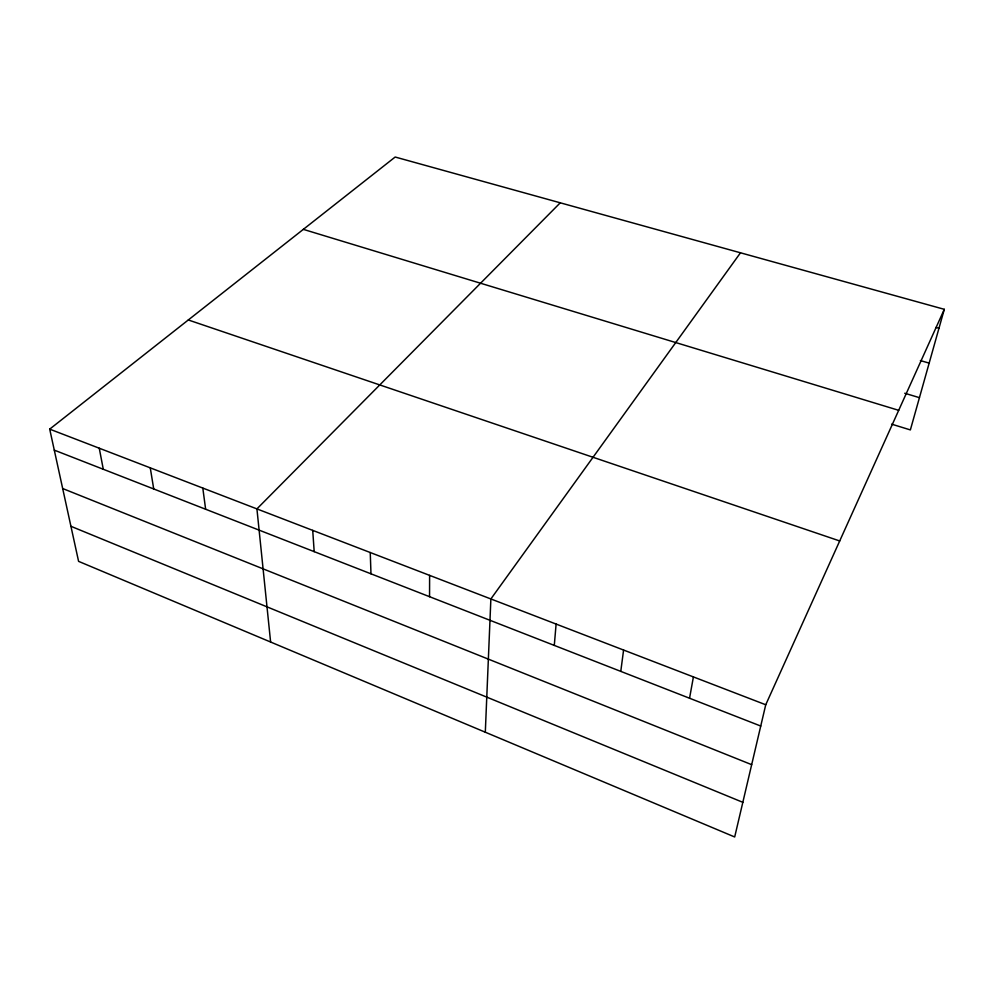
<?xml version="1.0" encoding="UTF-8"?>
<svg xmlns="http://www.w3.org/2000/svg" width="994" height="994" viewBox="0 0 994 994"><rect width="100%" height="100%" fill="white"/><g stroke="black" fill="none" stroke-linecap="round" stroke-linejoin="round"><path stroke-width="1.49" d="M429.557 596.698L429.607 575.364M485.308 732.218L490.874 598.947L740.48 252.799M554.292 645.404L556.106 624.058M620.778 671.372L623.586 650.039M689.55 698.235L693.414 676.914M944.3 309.32L765.74 704.758L734.69 836.973L78.588 561.361L49.7 429.135L395.177 157.027L944.3 309.32L910.367 429.917L891.63 424.152M560.256 202.813L256.924 508.891L270.616 642.037M935.975 327.436L938.97 328.281M920.394 360.573L929.166 363.121M904.726 393.251L919.45 397.662M303.344 229.365L898.688 410.323M188.301 319.969L839.706 540.96M49.7 429.135L765.74 704.758M54.285 450.133L760.745 726.042M62.672 488.526L751.675 764.659M70.922 526.298L742.829 802.32M99.251 448.207L103.289 469.267M150.268 467.839L153.722 488.961M202.801 488.066L205.634 509.239M312.712 530.374L314.191 551.645M370.24 552.515L370.986 573.824"/></g></svg>
